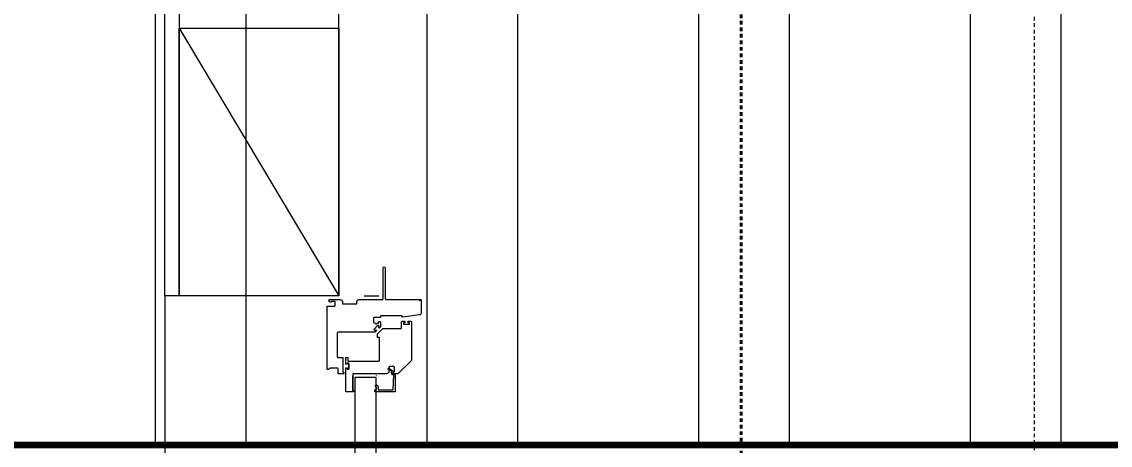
# Model space of a CAD drawing. Header units: inches. Extents: x -3905 to 10892, y 1064 to 9590.
# Drawn here: x 1424.17 to 1461.74, y 3517.68 to 3532.31 of the extents above; entities that cross this region are included whole.
import ezdxf

# ---------------------------------------------------------------- set-up
doc = ezdxf.new("R2010")
doc.units = ezdxf.units.IN
doc.header["$MEASUREMENT"] = 0
doc.header["$PDMODE"] = 3
doc.linetypes.add('MYHIDDEN', pattern=[0.1875, 0.125, -0.0625])
doc.layers.add('ELEVATIONS', color=40, linetype='Continuous', lineweight=0)
doc.layers.add('SECTIONS', color=70, linetype='Continuous', lineweight=0)
doc.styles.get("Standard").update_dxf_attribs({"font": 'arial.ttf', "oblique": 10})
doc.dimstyles.new('WeaselDims$0', dxfattribs={"dimtxt": 0.1, "dimasz": 0.0325, "dimexe": 0.0625, "dimexo": 0.125, "dimgap": 0.09, "dimtad": 0, "dimdec": 4, "dimzin": 0, "dimdsep": 46, "dimlunit": 4, "dimtxsty": 'Standard', "dimblk": 'BOXFILLED', "dimcen": 0.09, "dimadec": 0, "dimazin": 0, "dimtfac": 1, "dimtdec": 4, "dimtofl": 0, "dimtmove": 1, "dimatfit": 3, "dimfxl": 1, "dimfrac": 2, "dimtolj": 1, "dimtzin": 0, "dimarcsym": 0})

# ---------------------------------------------------------------- blocks, each defined once
blk = doc.blocks.new('_BoxFilled')
at = {"color": 0, "linetype": 'ByBlock', "lineweight": -2}
blk.add_line((-0.5, 0), (-1, 0), dxfattribs=at)
at = {"color": 0, "linetype": 'ByBlock'}
blk.add_solid([(-0.5, 0.5), (0.5, 0.5), (-0.5, -0.5), (0.5, -0.5)], dxfattribs=at)
blk = doc.blocks.new('*D65')
at = {"layer": 'Defpoints', "color": 0, "lineweight": 5, "transparency": 16777216}
for p in [(1429.609, 3539.618), (1396.467, 3443.618), (1429.609, 3443.618)]:
    blk.add_point(p, dxfattribs=at)
at = {"layer": 'SECTIONS', "color": 0, "lineweight": -2, "transparency": 16777216}
for p, q in [((1426.609, 3539.618), (1394.967, 3539.618)), ((1396.467, 3538.838), (1396.467, 3495.1)), ((1396.467, 3444.398), (1396.467, 3488.137)), ((1426.609, 3443.618), (1394.967, 3443.618))]:
    blk.add_line(p, q, dxfattribs=at)
at = {"layer": 'SECTIONS', "color": 0, "lineweight": -2, "transparency": 16777216, "xscale": 0.78, "yscale": 0.78, "zscale": 0.78}
for p, rotation in [((1396.467, 3539.618), 90), ((1396.467, 3443.618), 270)]:
    blk.add_blockref('_BoxFilled', p, dxfattribs=dict(at, rotation=rotation))
at = {"layer": 'SECTIONS', "color": 0, "lineweight": 0, "transparency": 16777216, "insert": (1396.467, 3491.618), "char_height": 2.4, "attachment_point": 5, "rotation": 90}
blk.add_mtext("\\A1;8'", dxfattribs=at)
blk = doc.blocks.new('*D405')
at = {"layer": 'Defpoints', "color": 0, "linetype": 'Continuous', "lineweight": 5, "transparency": 16777216}
for p in [(1459.109, 3637.33), (1479.315, 3637.33), (1459.109, 3443.618)]:
    blk.add_point(p, dxfattribs=at)
at = {"layer": 'SECTIONS', "color": 0, "linetype": 'Continuous', "lineweight": -2, "transparency": 16777216}
for p, q in [((1462.109, 3637.33), (1480.815, 3637.33)), ((1479.315, 3636.55), (1479.315, 3546.856)), ((1479.315, 3444.398), (1479.315, 3534.093)), ((1462.109, 3443.618), (1480.815, 3443.618))]:
    blk.add_line(p, q, dxfattribs=at)
at = {"layer": 'SECTIONS', "color": 0, "linetype": 'Continuous', "lineweight": -2, "transparency": 16777216, "xscale": 0.78, "yscale": 0.78, "zscale": 0.78}
for p, rotation in [((1479.315, 3637.33), 90), ((1479.315, 3443.618), 270)]:
    blk.add_blockref('_BoxFilled', p, dxfattribs=dict(at, rotation=rotation))
at = {"layer": 'SECTIONS', "color": 0, "linetype": 'Continuous', "lineweight": 5, "transparency": 16777216, "insert": (1479.315, 3540.474), "char_height": 2.4, "attachment_point": 5, "rotation": 90}
blk.add_mtext('\\A1;17\'-0"', dxfattribs=at)
blk = doc.blocks.new('*U408')
at = {"color": 0, "linetype": 'ByBlock', "lineweight": 0}
for p, q in [((0, 34.473), (-0.5, 34.473)), ((0.536, 32.129), (0.536, 31.962)), ((0.55, 32.139), (0.546, 32.139)), ((-0.421, 31.708), (-0.421, 31.718)), ((0.391, 31.208), (0.391, 31.708)), ((0.391, 31.208), (0.381, 31.208))]:
    blk.add_line(p, q, dxfattribs=at)
for points in [[(-0.561, 33.403), (-0.515, 33.358), (-0.48, 33.393), (-0.51, 33.423), (-0.474, 33.458), (-0.326, 33.31), (-0.361, 33.275), (-0.391, 33.305), (-0.426, 33.269), (-0.381, 33.224, 0.198912), (-0.371, 33.22), (0.9, 33.22, -0.414214), (0.93, 33.19), (0.93, 32.376, -0.414214), (0.9, 32.346), (0.75, 32.346, 0.414214), (0.735, 32.331), (0.735, 31.848, -0.414214), (0.72, 31.833, 0.414214), (0.705, 31.818), (0.705, 31.798, 0.414214), (0.72, 31.783), (0.89, 31.783, 0.414214), (0.905, 31.798), (0.905, 31.956, -0.414214), (0.92, 31.971), (1.179, 31.971, -0.198912), (1.189, 31.966), (1.221, 31.935, 0.198912), (1.231, 31.931), (1.265, 31.931, 0.414214), (1.28, 31.946), (1.28, 34.106, 0.414214), (1.265, 34.121), (1.015, 34.121, -0.414214), (1, 34.136), (1, 34.266, -0.414214), (1.015, 34.281), (1.123, 34.281, -0.414214), (1.138, 34.266), (1.138, 34.251), (1.163, 34.251), (1.215, 34.281), (1.215, 34.331, 0.414214), (1.2, 34.346), (0.935, 34.346), (0.835, 34.346, 0.414214), (0.755, 34.266), (0.755, 34.211, -0.414214), (0.74, 34.196), (0.27, 34.196, -0.414214), (0.255, 34.211), (0.255, 34.266, 0.414214), (0.175, 34.346), (-0.625, 34.346, -0.414214), (-0.655, 34.376), (-0.655, 35.438, 1), (-0.72, 35.438), (-0.72, 34.376, -0.414214), (-0.75, 34.346), (-1.89, 34.346, 0.414214), (-1.905, 34.331), (-1.905, 34.301), (-1.91, 34.301), (-1.931, 34.321, -0.198912), (-1.935, 34.332), (-1.935, 34.341, 0.414214), (-1.94, 34.346, 0.414214), (-1.97, 34.316), (-1.97, 34.139, 0.182676), (-1.966, 34.129, -0.377964), (-1.966, 34.122, 0.182676), (-1.97, 34.113), (-1.97, 33.896, 0.373885), (-1.897, 33.811), (-1.337, 33.733), (-1.32, 33.733, 0.414214), (-1.305, 33.748), (-1.305, 33.768, -0.414214), (-1.29, 33.783), (-0.58, 33.783, -0.414214), (-0.565, 33.768), (-0.565, 33.753, 0.414214), (-0.535, 33.723), (-0.345, 33.723, -0.414214), (-0.315, 33.693), (-0.315, 33.568, -0.392997), (-0.343, 33.538, 0.192979), (-0.403, 33.508, -0.428971), (-0.425, 33.508), (-0.45, 33.533, 0.198912), (-0.461, 33.538), (-0.49, 33.538, -0.414214), (-0.505, 33.553), (-0.505, 33.573, 0.414214), (-0.52, 33.588), (-0.535, 33.588, 0.414214), (-0.565, 33.558), (-0.565, 33.414)], [(0.381, 31.208, 0.414214), (0.366, 31.193), (0.366, 31.173, 0.414214), (0.381, 31.158), (0.621, 31.158, 0.414214), (0.636, 31.173), (0.636, 31.983), (0.586, 31.983), (0.586, 31.941), (0.536, 31.941), (0.536, 32.151), (0.586, 32.151), (0.586, 32.108), (0.636, 32.108), (0.636, 32.331, 0.414214), (0.621, 32.346), (0.581, 32.346, 0.414214), (0.566, 32.331), (0.566, 32.236, -0.414214), (0.551, 32.221), (-0.515, 32.221, -0.414214), (-0.53, 32.236), (-0.53, 33.018, -0.414214), (-0.515, 33.033), (-0.469, 33.033, 0.414214), (-0.454, 33.048), (-0.454, 33.149, 0.198912), (-0.458, 33.159), (-0.64, 33.34, 0.198912), (-0.65, 33.345), (-1.269, 33.345, -0.414214), (-1.284, 33.36), (-1.284, 33.565, 0.414214), (-1.314, 33.595), (-1.396, 33.595), (-1.396, 33.545), (-1.354, 33.545), (-1.354, 33.495), (-1.564, 33.495), (-1.564, 33.545), (-1.521, 33.545), (-1.521, 33.595), (-1.604, 33.595, 0.414214), (-1.634, 33.565), (-1.634, 32.273, 0.198912), (-1.616, 32.23), (-1.187, 31.8, 0.198912), (-1.144, 31.783), (-1.019, 31.783, 1), (-1.019, 31.843), (-1.024, 31.843, -0.414214), (-1.039, 31.858), (-1.039, 32.003, -0.414214), (-1.009, 32.033), (-0.884, 32.033, -0.414214), (-0.854, 32.003), (-0.854, 31.868, 0.414214), (-0.769, 31.783), (0.376, 31.783, -0.414214), (0.391, 31.768), (0.391, 31.208), (0.329, 31.208)]]:
    blk.add_lwpolyline(points, format="xyb", dxfattribs=at)
blk.add_lwpolyline([(-0.851, 31.972), (-0.996, 31.874), (-0.983, 31.857), (-0.992, 31.783), (-1.073, 31.783), (-1.073, 31.168, 0.414214), (-1.063, 31.158), (-0.373, 31.158, 0.414214), (-0.363, 31.168), (-0.363, 31.218, 0.374242), (-0.372, 31.228, -0.671897), (-0.4, 31.341, 1), (-0.436, 31.389, 0.348524), (-0.476, 31.242, -0.539247), (-0.485, 31.228), (-0.989, 31.228, -0.400077), (-1.004, 31.242), (-1.027, 31.727, -0.428493), (-1.012, 31.743), (-0.984, 31.743, 0.378866), (-0.954, 31.769), (-0.943, 31.855, -0.217121), (-0.937, 31.866), (-0.828, 31.939, 1)], format="xyb", close=True, dxfattribs=at)
at = {"linetype": 'Continuous', "lineweight": 5}
blk.add_lwpolyline([(-0.414, 31.654), (0.329, 31.654), (0.329, 2.77), (-0.414, 2.77)], close=True, dxfattribs=at)
at = {"color": 0, "linetype": 'ByBlock', "lineweight": 0}
for centre, radius, start, end in [((-0.55, 33.414), 0.015, 180, 225), ((0.546, 32.129), 0.01, 90, 180)]:
    blk.add_arc(centre, radius, start, end, dxfattribs=at)

msp = doc.modelspace()

# ---------------------------------------------------------------- hatches: boundary and pattern name
at = {"layer": 'ELEVATIONS', "linetype": 'Continuous', "lineweight": 5}
h = msp.add_hatch(dxfattribs=at)
h.set_pattern_fill('ANSI32', color=256, scale=25, angle=45)
h.set_pattern_definition([(90, (-1524.341, 8.977), (-9.375, 2e-15), []), (90, (-1521.216, 12.102), (-9.375, 2e-15), [])])
h.paths.add_polyline_path([(1845.10399, 3577.82173), (1447.10399, 3577.82173), (1423.10399, 3577.82173), (1423.10399, 3517.69637), (1845.10399, 3517.69637)])

# ---------------------------------------------------------------- linework, layer by layer
at = {"layer": 'ELEVATIONS', "linetype": 'Continuous', "lineweight": 90}
msp.add_line((1423.10399, 3517.69637), (1845.10399, 3517.69637), dxfattribs=at)
at = {"layer": 'SECTIONS', "linetype": 'MYHIDDEN', "lineweight": 5}
msp.add_line((1459.10902, 3637.33016), (1459.10902, 3431.61844), dxfattribs=at)
at = {"layer": 'SECTIONS', "linetype": 'Continuous', "lineweight": 5}
for p, q in [((1435.11683, 3522.84119), (1435.11683, 3592.18439)), ((1429.60902, 3532.09119), (1435.11683, 3522.84119)), ((1429.10902, 3522.84119), (1429.10902, 3488.36844))]:
    msp.add_line(p, q, dxfattribs=at)
for points in [[(1429.60902, 3522.84119), (1429.10902, 3522.84119), (1429.10902, 3591.75358), (1429.60902, 3591.75358)], [(1429.60902, 3532.09119), (1435.11683, 3532.09119), (1435.11683, 3522.84119), (1429.60902, 3522.84119)]]:
    msp.add_lwpolyline(points, close=True, dxfattribs=at)
at = {"layer": 'SECTIONS', "linetype": 'MYHIDDEN', "lineweight": 40}
msp.add_lwpolyline([(1416.94414, 3548.15995), (1446.00185, 3548.15995, -0.41421356), (1449.00185, 3545.15995), (1449.00185, 3482.64051, -0.41421356), (1446.00185, 3479.64051), (1416.94414, 3479.64051, -0.41421356), (1413.94414, 3482.64051), (1413.94414, 3545.15995, -0.41421356)], format="xyb", close=True, dxfattribs=at)

# ---------------------------------------------------------------- block references
at = {"layer": 'SECTIONS', "lineweight": 0, "xscale": -1}
msp.add_blockref('*U408', (1435.99039, 3488.36844), dxfattribs=at)

# ---------------------------------------------------------------- dimensions: what is measured, and where the dimension line sits
at = {"layer": 'SECTIONS', "linetype": 'Continuous', "lineweight": 5}
dim = msp.add_linear_dim(base=(1479.31464, 3637.33016), p1=(1459.10902, 3443.61844), p2=(1459.10902, 3637.33016), angle=90, text='17\'-0"', dimstyle='WeaselDims$0', override={"dimscale": 24}, dxfattribs=at)
dim.commit()
dim.dimension.update_dxf_attribs({"geometry": '*D405', "text_midpoint": (1479.31464, 3540.4743)})
at = {"layer": 'SECTIONS', "lineweight": 0}
dim = msp.add_linear_dim(base=(1396.4669, 3443.61844), p1=(1429.60902, 3539.61844), p2=(1429.60902, 3443.61844), angle=90, dimstyle='WeaselDims$0', override={"dimscale": 24}, dxfattribs=at)
dim.commit()
dim.dimension.update_dxf_attribs({"geometry": '*D65', "text_midpoint": (1396.4669, 3491.61844)})

doc.saveas('drawing.dxf')
